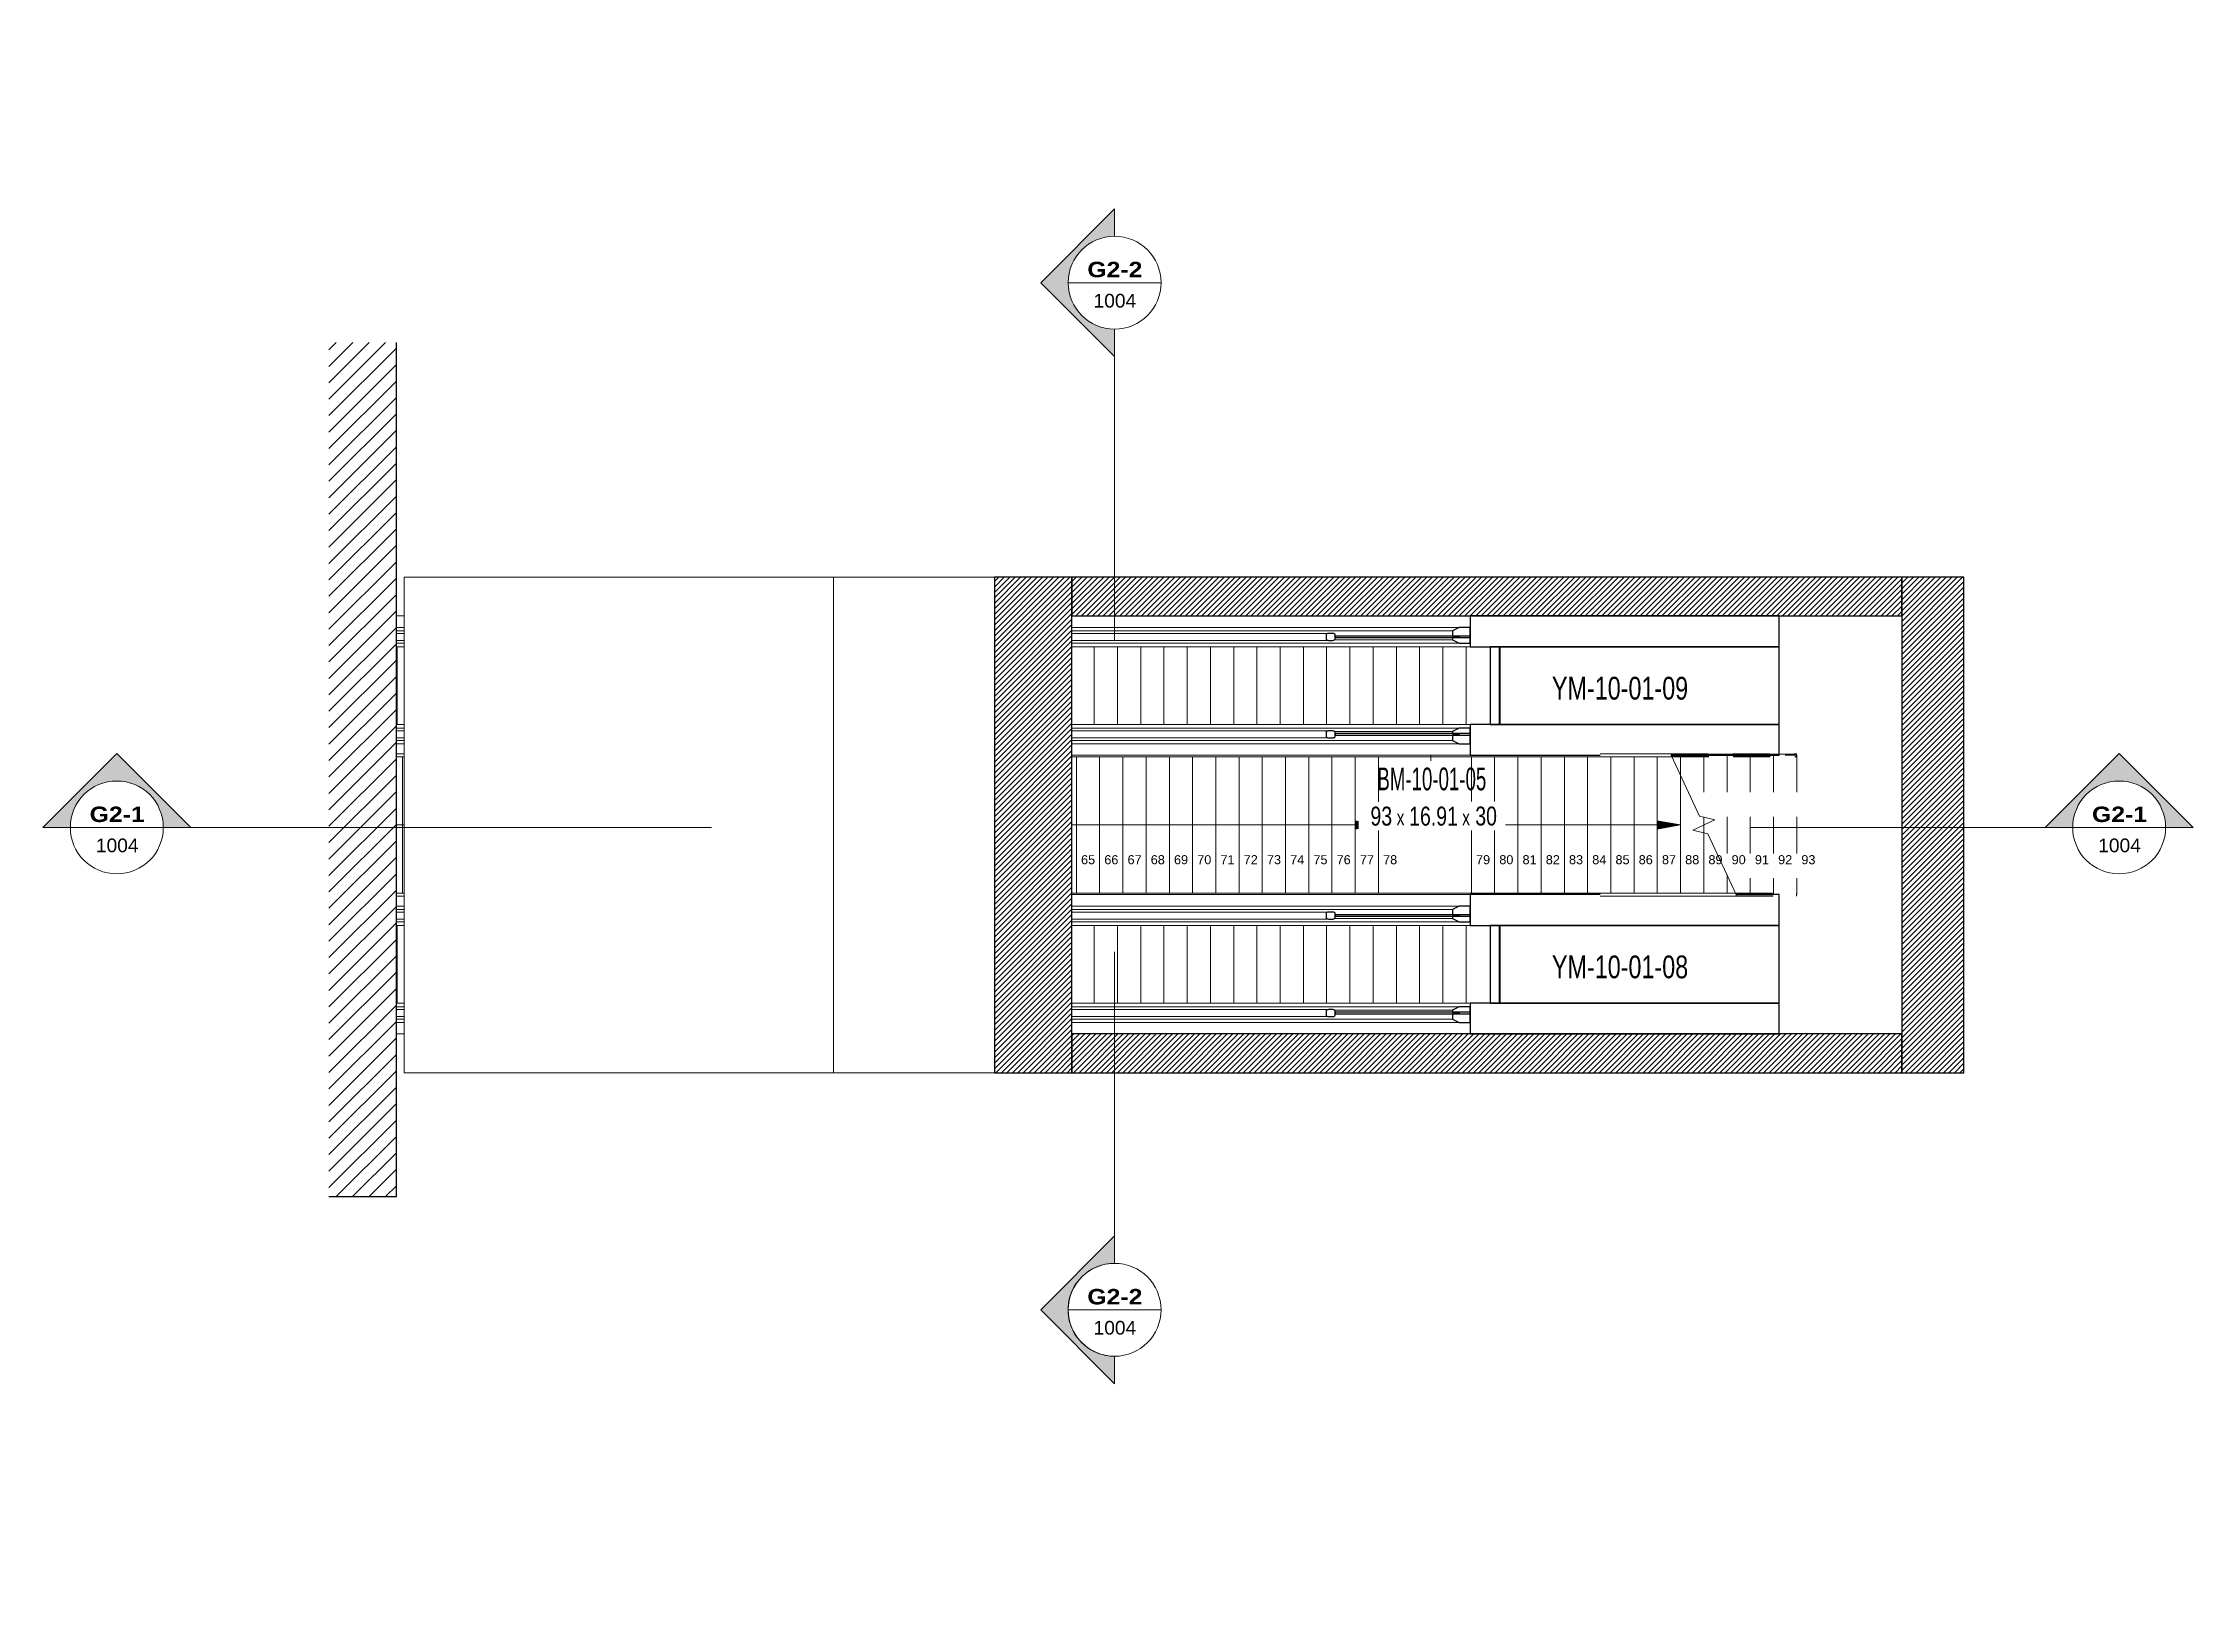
# Model space of a CAD drawing. Header units: centimetres. Extents: x -9500 to 10637, y -7231 to 13725.
# Drawn here: x 600 to 3375, y -7231 to -5210 of the extents above.
import ezdxf

# ---------------------------------------------------------------- set-up
doc = ezdxf.new("R2010")
doc.units = ezdxf.units.CM
doc.header["$LTSCALE"] = 200
doc.linetypes.add('Overhead', pattern=[0.396875, 0.238125, -0.15875])
for name, color, linetype, lineweight in [('A-DETL-GENF', 92, 'Continuous', 9), ('A-DETL-MEDM', 33, 'Continuous', 25), ('A-FLOR', 192, 'Continuous', 9), ('A-FLOR-HRAL', 11, 'Continuous', 9), ('A-FLOR-HRAL-MBND', 5, 'Overhead', 9), ('A-GENM', 13, 'Continuous', 9), ('A-WALL', 113, 'Continuous', 9), ('A-WALL-PATT', 111, 'Continuous', 25), ('G-ANNO-SYMB', 111, 'Continuous', 9), ('G-ANNO-TEXT', 231, 'Continuous', 9), ('S-STRS', 31, 'Continuous', 9), ('S-STRS-ANNO', 31, 'Continuous', 9), ('S-STRS-IDEN', 31, 'Continuous', 9), ('S-STRS-MBND', 31, 'Overhead', 9)]:
    doc.layers.add(name, color=color, linetype=linetype, lineweight=lineweight)
doc.styles.add('Arial', font='arial.ttf', dxfattribs={"height": 11.710189})
doc.styles.add('Arial Black', font='', dxfattribs={"height": 20})
doc.styles.add('Arial_1', font='arial.ttf', dxfattribs={"height": 17.703593})
doc.styles.add('Swis721 LtCn BT', font='swisscl.ttf', dxfattribs={"height": 0.195994})
doc.styles.add('Swis721 LtCn BT_1', font='swisscl.ttf', dxfattribs={"height": 0.244992})
doc.styles.add('Swis721 LtCn BT_2', font='swisscl.ttf', dxfattribs={"height": 24.49923})
doc.styles.add('Swis721 LtCn BT_3', font='swisscl.ttf', dxfattribs={"width": 0.8, "height": 29.399076})
doc.styles.add('Swis721 LtCn BT_5', font='swisscl.ttf', dxfattribs={"height": 29.399076})
doc.styles.get('Arial Black').set_extended_font_data('Arial Black')
pattern_1 = [(45, (1717.742, 0), (-3.535534, 3.535534), [])]

# ---------------------------------------------------------------- blocks, each defined once
blk = doc.blocks.new('A-YURUYEN MERDIVEN - 1570-1859977-G2 GİRİŞ PLANI')
at = {"layer": 'A-GENM', "lineweight": 25}
for p, q in [((-1512.5, 90), (-1651.3, 90)), ((-1651.3, 90), (-1651.3, 50)), ((-1252.3, 90), (-1420.3, 90)), ((-1252.3, 50), (-1252.3, 90)), ((-1238.3, 75), (-1252.3, 75)), ((-1252.3, 75), (-1252.3, 55)), ((-1078.3, 64), (-1252.3, 64)), ((-1252.3, 64), (-1252.3, 62)), ((-1252.3, 62), (-1078.3, 62)), ((-1229.8, 70.8), (-1238.3, 75)), ((-1238.3, 62.2), (-1238.3, 63.8)), ((-1238.3, 63.8), (-1229.8, 63.8)), ((-1229.8, 62.2), (-1238.3, 62.2)), ((-1238.3, 55), (-1229.8, 59.2)), ((-1229.8, 63.8), (-1229.8, 70.8)), ((-1229.8, 59.2), (-1229.8, 62.2)), ((-1078.3, 65.5), (-1078.3, 60.5)), ((-1078.3, 62), (-1078.3, 64)), ((-1070.3, 67.5), (-1074.3, 67.5)), ((-1074.3, 58.5), (-1070.3, 58.5)), ((-1066.3, 60.5), (-1066.3, 65.5)), ((-1651.3, 50), (-1252.3, 50)), ((-1289.8, 50), (-1651.3, 50)), ((-1651.3, 50), (-1651.3, -50)), ((-1278.4, 50), (-1291.3, 50)), ((-1291.3, 50), (-1291.3, -50)), ((-1289.8, -50), (-1289.8, 50)), ((-1278.4, -50), (-1278.4, 50)), ((-1252.3, 55), (-1238.3, 55)), ((-1252.3, -50), (-1651.3, -50)), ((-1651.3, -50), (-1651.3, -90)), ((-1651.3, -50), (-1289.8, -50)), ((-1291.3, -50), (-1278.4, -50)), ((-1252.3, -90), (-1252.3, -50)), ((-1238.3, -55), (-1252.3, -55)), ((-1252.3, -55), (-1252.3, -75)), ((-1229.8, -59.2), (-1238.3, -55)), ((-1078.3, -62), (-1252.3, -62)), ((-1252.3, -62), (-1252.3, -64)), ((-1252.3, -64), (-1078.3, -64)), ((-1252.3, -75), (-1238.3, -75)), ((-1238.3, -63.8), (-1238.3, -62.2)), ((-1238.3, -62.2), (-1229.8, -62.2)), ((-1229.8, -63.8), (-1238.3, -63.8)), ((-1238.3, -75), (-1229.8, -70.8)), ((-1229.8, -62.2), (-1229.8, -59.2)), ((-1229.8, -70.8), (-1229.8, -63.8)), ((-1078.3, -60.5), (-1078.3, -65.5)), ((-1078.3, -64), (-1078.3, -62)), ((-1070.3, -58.5), (-1074.3, -58.5)), ((-1074.3, -67.5), (-1070.3, -67.5)), ((-1066.3, -65.5), (-1066.3, -60.5)), ((-1651.3, -90), (-1252.3, -90))]:
    blk.add_line(p, q, dxfattribs=at)
at = {"layer": 'A-GENM'}
for p, q in [((-1252.3, 90), (-738.3, 90)), ((-1238.3, 75), (-738.3, 75)), ((-1229.8, 70.8), (-738.3, 70.8)), ((-1229.8, 59.2), (-1077.4, 59.2)), ((-738.3, 67.5), (-1070.3, 67.5)), ((-1070.3, 58.5), (-738.3, 58.5)), ((124, 75), (134, 75)), ((124, 70.8), (134, 70.8)), ((134, 67.5), (124, 67.5)), ((124, 58.5), (134, 58.5)), ((-738.3, 50), (-1252.3, 50)), ((-1247.1, -50), (-1247.1, 50)), ((-738.3, 55), (-1238.3, 55)), ((-1217.1, -50), (-1217.1, 50)), ((-1187.1, -50), (-1187.1, 50)), ((-1157.1, -50), (-1157.1, 50)), ((-1127.1, -50), (-1127.1, 50)), ((-1097.1, -50), (-1097.1, 50)), ((-1067.1, -50), (-1067.1, 50)), ((-1037.1, -50), (-1037.1, 50)), ((-1007.1, -50), (-1007.1, 50)), ((-977.1, -50), (-977.1, 50)), ((-947.1, -50), (-947.1, 50)), ((-917.1, -50), (-917.1, 50)), ((-887.1, -50), (-887.1, 50)), ((-857.1, -50), (-857.1, 50)), ((-827.1, -50), (-827.1, 50)), ((-797.1, -50), (-797.1, 50)), ((-767.1, -50), (-767.1, 50)), ((134, 55), (124, 55)), ((134, 50), (124, 50)), ((132.9, -50), (132.9, 50)), ((-1252.3, -50), (-738.3, -50)), ((-1238.3, -55), (-738.3, -55)), ((124, -50), (134, -50)), ((124, -55), (134, -55)), ((-738.3, -75), (-1238.3, -75)), ((-1229.8, -59.2), (-1077.4, -59.2)), ((-1229.8, -70.8), (-738.3, -70.8)), ((-738.3, -58.5), (-1070.3, -58.5)), ((-1070.3, -67.5), (-738.3, -67.5)), ((134, -58.5), (124, -58.5)), ((124, -67.5), (134, -67.5)), ((124, -70.8), (134, -70.8)), ((134, -75), (124, -75)), ((134, -90), (124, -90))]:
    blk.add_line(p, q, dxfattribs=at)
at = {"layer": 'A-GENM', "lineweight": 25, "flags": 128}
for points in [[(-1074.3, 67.5), (-1075.1, 67.5), (-1075.9, 67.3), (-1076.5, 67.2), (-1077.2, 66.9), (-1077.6, 66.6), (-1078, 66.3), (-1078.2, 65.9), (-1078.3, 65.5)], [(-1078.3, 60.5), (-1078.2, 60.1), (-1078, 59.7), (-1077.6, 59.4), (-1077.2, 59.1), (-1076.5, 58.8), (-1075.9, 58.7), (-1075.1, 58.5), (-1074.3, 58.5)], [(-1066.3, 65.5), (-1066.4, 65.9), (-1066.6, 66.3), (-1067, 66.6), (-1067.5, 66.9), (-1068.1, 67.2), (-1068.8, 67.3), (-1069.5, 67.5), (-1070.3, 67.5)], [(-1070.3, 58.5), (-1069.5, 58.5), (-1068.8, 58.7), (-1068.1, 58.8), (-1067.5, 59.1), (-1067, 59.4), (-1066.6, 59.7), (-1066.4, 60.1), (-1066.3, 60.5)], [(-1074.3, -58.5), (-1075.1, -58.5), (-1075.9, -58.7), (-1076.5, -58.8), (-1077.2, -59.1), (-1077.6, -59.4), (-1078, -59.7), (-1078.2, -60.1), (-1078.3, -60.5)], [(-1078.3, -65.5), (-1078.2, -65.9), (-1078, -66.3), (-1077.6, -66.6), (-1077.2, -66.9), (-1076.5, -67.2), (-1075.9, -67.3), (-1075.1, -67.5), (-1074.3, -67.5)], [(-1066.3, -60.5), (-1066.4, -60.1), (-1066.6, -59.7), (-1067, -59.4), (-1067.5, -59.1), (-1068.1, -58.8), (-1068.8, -58.7), (-1069.5, -58.5), (-1070.3, -58.5)], [(-1070.3, -67.5), (-1069.5, -67.5), (-1068.8, -67.3), (-1068.1, -67.2), (-1067.5, -66.9), (-1067, -66.6), (-1066.6, -66.3), (-1066.4, -65.9), (-1066.3, -65.5)]]:
    blk.add_lwpolyline(points, dxfattribs=at)
blk = doc.blocks.new('Railing - Railing-1672219-G2 GİRİŞ PLANI')
at = {"layer": 'A-FLOR-HRAL'}
for p, q in [((-6111.8, -1712.1), (-6108.1, -1721.4)), ((-6108.1, -1710.6), (-6104.4, -1719.9)), ((-5786.5, -2521.5), (-5640.6, -2889.3)), ((-5640.6, -2889.3), (-5607.4, -2973)), ((-5607.4, -2973), (-5470.6, -3317.8)), ((-5538.8, -3156.8), (-5474, -3320.2)), ((-5474, -3320.2), (-5472.2, -3319.5)), ((-5474, -3320.2), (-5472.2, -3319.5)), ((-5474, -3320.2), (-5472.2, -3319.5)), ((-5474, -3320.2), (-5472.2, -3319.5)), ((-5474, -3320.2), (-5472.2, -3319.5)), ((-5473.6, -3319.9), (-5473.5, -3320)), ((-5473.5, -3320), (-5472.2, -3319.5)), ((-5473.5, -3320), (-5472.2, -3319.5)), ((-5473.5, -3320), (-5472.2, -3319.5)), ((-5473.5, -3320), (-5472.2, -3319.5)), ((-5473.5, -3320), (-5472.2, -3319.5)), ((-5473.5, -3320), (-5472.2, -3319.5)), ((-5473.5, -3320), (-5472.2, -3319.5)), ((-5473.5, -3320), (-5472.2, -3319.5)), ((-5473.5, -3320), (-5472.2, -3319.5)), ((-5473.5, -3320), (-5472.2, -3319.5)), ((-5472.2, -3319.5), (-5470.6, -3317.8)), ((-5472.2, -3319.5), (-5470.6, -3317.8)), ((-5472.2, -3319.5), (-5470.6, -3317.8)), ((-5472.2, -3319.5), (-5470.6, -3317.8)), ((-5472.2, -3319.5), (-5470.6, -3317.8)), ((-5472.2, -3319.5), (-5471, -3318.2)), ((-5472.2, -3319.5), (-5471, -3318.2)), ((-5472.2, -3319.5), (-5471, -3318.2)), ((-5472.2, -3319.5), (-5471, -3318.2)), ((-5472.2, -3319.5), (-5471, -3318.2)), ((-5472.2, -3319.5), (-5471, -3318.2)), ((-5472.2, -3319.5), (-5471, -3318.2)), ((-5472.2, -3319.5), (-5471, -3318.2)), ((-5472.2, -3319.5), (-5471, -3318.2)), ((-5472.2, -3319.5), (-5471, -3318.2))]:
    blk.add_line(p, q, dxfattribs=at)
at = {"layer": 'A-FLOR-HRAL-MBND'}
for p, q in [((-5474, -3320.2), (-5445.2, -3392.7)), ((-5473.5, -3320), (-5444.7, -3392.5)), ((-5473.5, -3320), (-5444.7, -3392.5)), ((-5473.5, -3320), (-5444.7, -3392.5)), ((-5473.5, -3320), (-5444.7, -3392.5)), ((-5471, -3318.2), (-5441.9, -3391.4)), ((-5471, -3318.2), (-5441.9, -3391.4)), ((-5471, -3318.2), (-5441.9, -3391.4)), ((-5471, -3318.2), (-5441.9, -3391.4)), ((-5470.6, -3317.8), (-5441.5, -3391.3)), ((-5441.5, -3391.3), (-5445.2, -3392.7)), ((-5441.9, -3391.4), (-5444.7, -3392.5)), ((-5441.9, -3391.4), (-5444.7, -3392.5)), ((-5441.9, -3391.4), (-5444.7, -3392.5)), ((-5441.9, -3391.4), (-5444.7, -3392.5))]:
    blk.add_line(p, q, dxfattribs=at)
blk = doc.blocks.new('Railing - Railing-1672223-G2 GİRİŞ PLANI')
at = {"layer": 'A-FLOR-HRAL'}
for p, q in [((-5944.6, -1645.8), (-5940.9, -1655.1)), ((-5940.9, -1644.3), (-5937.2, -1653.6)), ((-5622.9, -2456.7), (-5477.1, -2824.4)), ((-5477.1, -2824.4), (-5443.9, -2908.1)), ((-5443.9, -2908.1), (-5337.3, -3176.7)), ((-5367.8, -3089), (-5334, -3174.4)), ((-5337.3, -3176.7), (-5335.8, -3175.1)), ((-5337.3, -3176.7), (-5335.8, -3175.1)), ((-5337.3, -3176.7), (-5335.8, -3175.1)), ((-5337.3, -3176.7), (-5335.8, -3175.1)), ((-5337.3, -3176.7), (-5335.8, -3175.1)), ((-5335.8, -3175.1), (-5334, -3174.4)), ((-5335.8, -3175.1), (-5334, -3174.4)), ((-5335.8, -3175.1), (-5334, -3174.4)), ((-5335.8, -3175.1), (-5334, -3174.4)), ((-5335.8, -3175.1), (-5334, -3174.4))]:
    blk.add_line(p, q, dxfattribs=at)
at = {"layer": 'A-FLOR-HRAL-MBND'}
for p, q in [((-5337.3, -3176.7), (-5278, -3326.4)), ((-5336.9, -3176.4), (-5277.5, -3326.2)), ((-5336.9, -3176.4), (-5277.5, -3326.2)), ((-5336.9, -3176.4), (-5277.5, -3326.2)), ((-5336.9, -3176.4), (-5277.5, -3326.2)), ((-5334.4, -3174.7), (-5274.7, -3325.1)), ((-5334.4, -3174.7), (-5274.7, -3325.1)), ((-5334, -3174.4), (-5274.2, -3324.9)), ((-5329, -3188.1), (-5274.7, -3325.1)), ((-5316, -3221.1), (-5274.7, -3325.1)), ((-5274.2, -3324.9), (-5278, -3326.4)), ((-5274.7, -3325.1), (-5277.5, -3326.2)), ((-5274.7, -3325.1), (-5277.5, -3326.2)), ((-5274.7, -3325.1), (-5277.5, -3326.2)), ((-5274.7, -3325.1), (-5277.5, -3326.2))]:
    blk.add_line(p, q, dxfattribs=at)
blk = doc.blocks.new('Generic Models 12 - Generic Models 9-1857697-G2 GİRİŞ PLANI')
at = {"layer": 'A-GENM'}
h = blk.add_hatch(dxfattribs=at)
h.set_pattern_fill('FP_9', color=256, style=0, pattern_type=2)
h.set_pattern_definition([(336.636, (1717.742, 0), (1.9828559, 4.59002), [])])
h.paths.add_polyline_path([(-5577.6, -3677.4), (-4982.7, -3441.4), (-5012.2, -3367.1), (-5607.1, -3603)], flags=0)
h.paths.add_polyline_path([(-6002.2, -2607.1), (-5407.3, -2371.1), (-5444.1, -2278.1), (-6039, -2514.1)], flags=0)
for p, q in [((-6320.1, -1805.5), (-5725.2, -1569.5)), ((-5725.2, -1569.5), (-5520.8, -2084.9)), ((-6115.7, -2320.9), (-6320.1, -1805.5)), ((-5520.8, -2084.9), (-6115.7, -2320.9)), ((-5520.8, -2084.9), (-5444.1, -2278.1)), ((-6039, -2514.1), (-6115.7, -2320.9))]:
    blk.add_line(p, q, dxfattribs=at)
at = {"layer": 'A-GENM', "lineweight": 25}
for p, q in [((-5444.1, -2278.1), (-6039, -2514.1)), ((-5407.3, -2371.1), (-5444.1, -2278.1)), ((-6002.2, -2607.1), (-5407.3, -2371.1)), ((-6039, -2514.1), (-6002.2, -2607.1)), ((-5012.2, -3367.1), (-5607.1, -3603)), ((-4982.7, -3441.4), (-5012.2, -3367.1)), ((-5577.6, -3677.4), (-4982.7, -3441.4)), ((-5607.1, -3603), (-5577.6, -3677.4))]:
    blk.add_line(p, q, dxfattribs=at)
blk = doc.blocks.new('A-YURUYEN MERDIVEN - 1570-1863396-G2 GİRİŞ PLANI')
at = {"layer": 'A-GENM', "lineweight": 25}
for p, q in [((-1252.3, 90), (-1651.3, 90)), ((-1651.3, 90), (-1651.3, 50)), ((-1252.3, 50), (-1252.3, 90)), ((-1238.3, 75), (-1252.3, 75)), ((-1252.3, 75), (-1252.3, 55)), ((-1078.3, 64), (-1252.3, 64)), ((-1252.3, 64), (-1252.3, 62)), ((-1252.3, 62), (-1078.3, 62)), ((-1229.8, 70.8), (-1238.3, 75)), ((-1238.3, 62.2), (-1238.3, 63.8)), ((-1238.3, 63.8), (-1229.8, 63.8)), ((-1229.8, 62.2), (-1238.3, 62.2)), ((-1238.3, 55), (-1229.8, 59.2)), ((-1229.8, 63.8), (-1229.8, 70.8)), ((-1229.8, 59.2), (-1229.8, 62.2)), ((-1078.3, 65.5), (-1078.3, 60.5)), ((-1078.3, 62), (-1078.3, 64)), ((-1070.3, 67.5), (-1074.3, 67.5)), ((-1074.3, 58.5), (-1070.3, 58.5)), ((-1066.3, 60.5), (-1066.3, 65.5)), ((-1651.3, 50), (-1252.3, 50)), ((-1289.8, 50), (-1651.3, 50)), ((-1651.3, 50), (-1651.3, -50)), ((-1278.4, 50), (-1291.3, 50)), ((-1291.3, 50), (-1291.3, -50)), ((-1289.8, -50), (-1289.8, 50)), ((-1278.4, -50), (-1278.4, 50)), ((-1252.3, 55), (-1238.3, 55)), ((-1252.3, -50), (-1651.3, -50)), ((-1651.3, -50), (-1651.3, -90)), ((-1651.3, -50), (-1289.8, -50)), ((-1291.3, -50), (-1278.4, -50)), ((-1252.3, -90), (-1252.3, -50)), ((-1238.3, -55), (-1252.3, -55)), ((-1252.3, -55), (-1252.3, -75)), ((-1229.8, -59.2), (-1238.3, -55)), ((-1078.3, -62), (-1252.3, -62)), ((-1252.3, -62), (-1252.3, -64)), ((-1252.3, -64), (-1078.3, -64)), ((-1252.3, -75), (-1238.3, -75)), ((-1238.3, -63.8), (-1238.3, -62.2)), ((-1238.3, -62.2), (-1229.8, -62.2)), ((-1229.8, -63.8), (-1238.3, -63.8)), ((-1238.3, -75), (-1229.8, -70.8)), ((-1229.8, -62.2), (-1229.8, -59.2)), ((-1229.8, -70.8), (-1229.8, -63.8)), ((-1078.3, -60.5), (-1078.3, -65.5)), ((-1078.3, -64), (-1078.3, -62)), ((-1070.3, -58.5), (-1074.3, -58.5)), ((-1074.3, -67.5), (-1070.3, -67.5)), ((-1066.3, -65.5), (-1066.3, -60.5)), ((-1651.3, -90), (-1596, -90)), ((-1420.3, -90), (-1252.3, -90))]:
    blk.add_line(p, q, dxfattribs=at)
at = {"layer": 'A-GENM'}
for p, q in [((124, 90), (134, 90)), ((-1238.3, 75), (-738.3, 75)), ((-738.3, 70.8), (-1229.8, 70.8)), ((-1077.4, 59.2), (-1229.8, 59.2)), ((-738.3, 67.5), (-1070.3, 67.5)), ((-1070.3, 58.5), (-738.3, 58.5)), ((124, 75), (134, 75)), ((134, 70.8), (124, 70.8)), ((134, 67.5), (124, 67.5)), ((124, 58.5), (134, 58.5)), ((-738.3, 50), (-1252.3, 50)), ((-1247.1, -50), (-1247.1, 50)), ((-738.3, 55), (-1238.3, 55)), ((-1217.1, -50), (-1217.1, 50)), ((-1187.1, -50), (-1187.1, 50)), ((-1157.1, -50), (-1157.1, 50)), ((-1127.1, -50), (-1127.1, 50)), ((-1097.1, -50), (-1097.1, 50)), ((-1067.1, -50), (-1067.1, 50)), ((-1037.1, -50), (-1037.1, 50)), ((-1007.1, -50), (-1007.1, 50)), ((-977.1, -50), (-977.1, 50)), ((-947.1, -50), (-947.1, 50)), ((-917.1, -50), (-917.1, 50)), ((-887.1, -50), (-887.1, 50)), ((-857.1, -50), (-857.1, 50)), ((-827.1, -50), (-827.1, 50)), ((-797.1, -50), (-797.1, 50)), ((-767.1, -50), (-767.1, 50)), ((134, 55), (124, 55)), ((134, 50), (124, 50)), ((132.9, -50), (132.9, 50)), ((-1252.3, -50), (-738.3, -50)), ((-1238.3, -55), (-738.3, -55)), ((124, -50), (134, -50)), ((124, -55), (134, -55)), ((-738.3, -75), (-1238.3, -75)), ((-1077.4, -59.2), (-1229.8, -59.2)), ((-738.3, -70.8), (-1229.8, -70.8)), ((-738.3, -58.5), (-1070.3, -58.5)), ((-1070.3, -67.5), (-738.3, -67.5)), ((134, -58.5), (124, -58.5)), ((124, -67.5), (134, -67.5)), ((134, -70.8), (124, -70.8)), ((134, -75), (124, -75)), ((-738.3, -90), (-1252.3, -90))]:
    blk.add_line(p, q, dxfattribs=at)
at = {"layer": 'A-GENM', "lineweight": 25, "flags": 128}
for points in [[(-1074.3, 67.5), (-1075.1, 67.5), (-1075.9, 67.3), (-1076.5, 67.2), (-1077.2, 66.9), (-1077.6, 66.6), (-1078, 66.3), (-1078.2, 65.9), (-1078.3, 65.5)], [(-1078.3, 60.5), (-1078.2, 60.1), (-1078, 59.7), (-1077.6, 59.4), (-1077.2, 59.1), (-1076.5, 58.8), (-1075.9, 58.7), (-1075.1, 58.5), (-1074.3, 58.5)], [(-1066.3, 65.5), (-1066.4, 65.9), (-1066.6, 66.3), (-1067, 66.6), (-1067.5, 66.9), (-1068.1, 67.2), (-1068.8, 67.3), (-1069.5, 67.5), (-1070.3, 67.5)], [(-1070.3, 58.5), (-1069.5, 58.5), (-1068.8, 58.7), (-1068.1, 58.8), (-1067.5, 59.1), (-1067, 59.4), (-1066.6, 59.7), (-1066.4, 60.1), (-1066.3, 60.5)], [(-1074.3, -58.5), (-1075.1, -58.5), (-1075.9, -58.7), (-1076.5, -58.8), (-1077.2, -59.1), (-1077.6, -59.4), (-1078, -59.7), (-1078.2, -60.1), (-1078.3, -60.5)], [(-1078.3, -65.5), (-1078.2, -65.9), (-1078, -66.3), (-1077.6, -66.6), (-1077.2, -66.9), (-1076.5, -67.2), (-1075.9, -67.3), (-1075.1, -67.5), (-1074.3, -67.5)], [(-1066.3, -60.5), (-1066.4, -60.1), (-1066.6, -59.7), (-1067, -59.4), (-1067.5, -59.1), (-1068.1, -58.8), (-1068.8, -58.7), (-1069.5, -58.5), (-1070.3, -58.5)], [(-1070.3, -67.5), (-1069.5, -67.5), (-1068.8, -67.3), (-1068.1, -67.2), (-1067.5, -66.9), (-1067, -66.6), (-1066.6, -66.3), (-1066.4, -65.9), (-1066.3, -65.5)]]:
    blk.add_lwpolyline(points, dxfattribs=at)
blk = doc.blocks.new('Section - IE-KESIT BASI-1119019-G2 GİRİŞ PLANI')
at = {"layer": 'G-ANNO-SYMB'}
h = blk.add_hatch(color=256, dxfattribs=at)
edge = h.paths.add_edge_path(flags=0)
edge.add_line((-1.554, 0), (-0.6, 0.954))
edge.add_line((-0.6, 0.954), (0.354, 0))
edge.add_line((0.354, 0), (0, 0))
edge.add_arc((-0.6, 0), 0.6, 0, 180)
edge.add_line((-1.2, 0), (-1.554, 0))
for p, q in [((-0.6, 0.954), (-1.554, 0)), ((0.354, 0), (-0.6, 0.954)), ((-1.554, 0), (-1.2, 0)), ((0, 0), (0.354, 0))]:
    blk.add_line(p, q, dxfattribs=at)
for start, end in [(360, 180), (0, 180), (180, 0)]:
    blk.add_arc((-0.6, 0), 0.6, start, end, dxfattribs=at)
blk = doc.blocks.new('NRCN_stair Tag_3mm_ - Stair Tag-1717967-G2 GİRİŞ PLANI')
at = {"layer": 'S-STRS-IDEN', "char_height": 0.19599, "width": 0.1128, "attachment_point": 2, "line_spacing_factor": 0.971848, "style": 'Swis721 LtCn BT', "bg_fill": 3, "box_fill_scale": 1.25, "bg_fill_color": 0, "bg_fill_transparency": 0}
for insert in [(-0.432, -0.177), (0.414, -0.177)]:
    blk.add_mtext('\\fSwis721 LtCn BT|b0|i0|c162|p34|;x', dxfattribs=dict(at, insert=insert))
at = {"layer": 'S-STRS-IDEN', "insert": (0.673, -0.132), "char_height": 0.245, "width": 0.372, "attachment_point": 2, "line_spacing_factor": 0.971848, "style": 'Swis721 LtCn BT_1', "bg_fill": 3, "box_fill_scale": 1.25, "bg_fill_color": 0, "bg_fill_transparency": 0}
blk.add_mtext('30', dxfattribs=at)

msp = doc.modelspace()

# ---------------------------------------------------------------- hatches: boundary and pattern name
at = {"layer": 'A-DETL-GENF'}
h = msp.add_hatch(dxfattribs=at)
h.set_pattern_fill('FP_11', style=0, pattern_type=2)
h.set_pattern_definition([(45, (1717.742, 0), (-10.606602, 10.606602), [])])
h.paths.add_polyline_path([(1051.4, -6700.5), (1055.8, -6700.5), (1055.8, -5597.3), (968.7, -5597.3), (968.7, -6700.5)], flags=0)
at = {"layer": 'A-WALL-PATT', "lineweight": 9}
h = msp.add_hatch(dxfattribs=at)
h.set_pattern_fill('FP_10', color=256, style=0, pattern_type=2)
h.set_pattern_definition(pattern_1)
h.paths.add_polyline_path([(2999.6, -5950.5), (2999.6, -5900.5), (1928.1, -5900.5), (1928.1, -5950.5), (2952.8, -5950.5)], flags=0)
h = msp.add_hatch(dxfattribs=at)
h.set_pattern_fill('FP_10', color=256, style=0, pattern_type=2)
h.set_pattern_definition(pattern_1)
h.paths.add_polyline_path([(2999.6, -6540.5), (2999.6, -6490.5), (1928.1, -6490.5), (1928.1, -6540.5), (2952.8, -6540.5)], flags=0)
at = {"layer": 'S-STRS-ANNO'}
for points in [[(2293.8, -6225.8), (2323.8, -6220.5), (2293.8, -6215.2), (2293.8, -6215.6)], [(2683.8, -6225.8), (2713.8, -6220.5), (2683.8, -6215.2), (2683.8, -6215.6)]]:
    msp.add_hatch(color=256, dxfattribs=at).paths.add_polyline_path(points, flags=0)

# ---------------------------------------------------------------- linework, layer by layer
at = {"layer": 'A-DETL-MEDM'}
for p, q in [((1055.8, -6700.5), (1055.8, -5597.3)), ((968.7, -6700.5), (1055.8, -6700.5))]:
    msp.add_line(p, q, dxfattribs=at)
at = {"layer": 'A-FLOR'}
for p, q in [((1055.8, -6700.5), (1055.8, -5597.3)), ((968.7, -6700.5), (1055.8, -6700.5))]:
    msp.add_line(p, q, dxfattribs=at)
at = {"layer": 'A-WALL', "lineweight": 25}
for p, q in [((2999.6, -5900.5), (1928.1, -5900.5)), ((1928.1, -5900.5), (1928.1, -5950.5)), ((2999.6, -5950.5), (2999.6, -5900.5)), ((1928.1, -5950.5), (2999.6, -5950.5)), ((2999.6, -6490.5), (1928.1, -6490.5)), ((1928.1, -6490.5), (1928.1, -6540.5)), ((2999.6, -6540.5), (2999.6, -6490.5)), ((1928.1, -6540.5), (2999.6, -6540.5))]:
    msp.add_line(p, q, dxfattribs=at)
at = {"layer": 'G-ANNO-SYMB'}
for p, q in [((1923.1, -5520), (2043.1, -5520)), ((1983.1, -5580), (1983.1, -5982.3)), ((634.9, -6223.7), (754.9, -6223.7)), ((754.9, -6223.7), (1462.5, -6223.7)), ((2803.2, -6223.7), (3220.1, -6223.7)), ((3220.1, -6223.7), (3340.1, -6223.7)), ((1983.1, -6384.5), (1983.1, -6786.8)), ((1923.1, -6846.8), (2043.1, -6846.8))]:
    msp.add_line(p, q, dxfattribs=at)
at = {"layer": 'S-STRS', "linetype": 'Overhead'}
for p, q in [((1063.8, -6132.6), (1063.8, -6308.5)), ((1933.8, -6132.6), (1933.8, -6308.5)), ((1963.8, -6132.6), (1963.8, -6308.5)), ((1993.8, -6132.6), (1993.8, -6308.5)), ((2023.8, -6132.6), (2023.8, -6308.5)), ((2053.8, -6132.6), (2053.8, -6308.5)), ((2083.8, -6132.6), (2083.8, -6308.5)), ((2113.8, -6132.6), (2113.8, -6308.5)), ((2143.8, -6132.6), (2143.8, -6308.5)), ((2173.8, -6132.6), (2173.8, -6308.5)), ((2203.8, -6132.6), (2203.8, -6308.5)), ((2233.8, -6132.6), (2233.8, -6308.5)), ((2263.8, -6132.6), (2263.8, -6308.5)), ((2293.8, -6132.6), (2293.8, -6308.5)), ((2323.8, -6132.6), (2323.8, -6308.5)), ((2443.8, -6132.6), (2443.8, -6308.5)), ((2473.8, -6132.6), (2473.8, -6308.5)), ((2503.8, -6132.6), (2503.8, -6308.5)), ((2533.8, -6132.6), (2533.8, -6308.5)), ((2563.8, -6132.6), (2563.8, -6308.5)), ((2593.8, -6132.6), (2593.8, -6308.5)), ((2623.8, -6132.6), (2623.8, -6308.5)), ((2653.8, -6132.6), (2653.8, -6308.5)), ((2683.8, -6132.6), (2683.8, -6308.5)), ((2713.8, -6156.2), (2713.8, -6308.5)), ((2743.8, -6210.5), (2743.8, -6220.5)), ((2743.8, -6230.6), (2743.8, -6308.5)), ((2773.8, -6284.9), (2773.8, -6308.5))]:
    msp.add_line(p, q, dxfattribs=at)
at = {"layer": 'S-STRS'}
for p, q in [((1063.8, -6132.6), (1063.8, -6308.5)), ((1933.8, -6132.6), (1933.8, -6308.5)), ((1963.8, -6132.6), (1963.8, -6308.5)), ((1993.8, -6132.6), (1993.8, -6308.5)), ((2023.8, -6132.6), (2023.8, -6308.5)), ((2053.8, -6132.6), (2053.8, -6308.5)), ((2083.8, -6132.6), (2083.8, -6308.5)), ((2113.8, -6132.6), (2113.8, -6308.5)), ((2143.8, -6132.6), (2143.8, -6308.5)), ((2173.8, -6132.6), (2173.8, -6308.5)), ((2203.8, -6132.6), (2203.8, -6308.5)), ((2233.8, -6132.6), (2233.8, -6308.5)), ((2263.8, -6132.6), (2263.8, -6308.5)), ((2293.8, -6132.6), (2293.8, -6308.5)), ((2323.8, -6132.6), (2323.8, -6308.5)), ((2443.8, -6132.6), (2443.8, -6308.5)), ((2473.8, -6132.6), (2473.8, -6308.5)), ((2503.8, -6132.6), (2503.8, -6308.5)), ((2533.8, -6132.6), (2533.8, -6308.5)), ((2563.8, -6132.6), (2563.8, -6308.5)), ((2593.8, -6132.6), (2593.8, -6308.5)), ((2623.8, -6132.6), (2623.8, -6308.5)), ((2653.8, -6132.6), (2653.8, -6308.5)), ((2683.8, -6132.6), (2683.8, -6308.5)), ((2713.8, -6156.2), (2713.8, -6308.5)), ((2743.8, -6210.5), (2743.8, -6220.5)), ((2743.8, -6230.6), (2743.8, -6308.5)), ((2773.8, -6284.9), (2773.8, -6308.5)), ((2785.4, -6310.5), (2785.7, -6310.5))]:
    msp.add_line(p, q, dxfattribs=at)
at = {"layer": 'S-STRS-ANNO'}
for p, q in [((2323.8, -6220.5), (2293.8, -6215.2)), ((2293.8, -6215.2), (2293.8, -6215.6)), ((2293.8, -6215.6), (2293.8, -6225.8)), ((2713.8, -6220.5), (2683.8, -6215.2)), ((2683.8, -6215.2), (2683.8, -6215.6)), ((2683.8, -6215.6), (2683.8, -6225.8)), ((1055.8, -6220.5), (1063.8, -6220.5)), ((1063.8, -6220.5), (1065.8, -6220.5)), ((1928.1, -6220.5), (1933.8, -6220.5)), ((1933.8, -6220.5), (1963.8, -6220.5)), ((1963.8, -6220.5), (1993.8, -6220.5)), ((1993.8, -6220.5), (2023.8, -6220.5)), ((2023.8, -6220.5), (2053.8, -6220.5)), ((2053.8, -6220.5), (2083.8, -6220.5)), ((2083.8, -6220.5), (2113.8, -6220.5)), ((2113.8, -6220.5), (2143.8, -6220.5)), ((2143.8, -6220.5), (2173.8, -6220.5)), ((2173.8, -6220.5), (2203.8, -6220.5)), ((2203.8, -6220.5), (2233.8, -6220.5)), ((2233.8, -6220.5), (2263.8, -6220.5)), ((2263.8, -6220.5), (2293.8, -6220.5)), ((2293.8, -6220.5), (2323.8, -6220.5)), ((2293.8, -6225.8), (2323.8, -6220.5)), ((2443.8, -6220.5), (2473.8, -6220.5)), ((2473.8, -6220.5), (2503.8, -6220.5)), ((2503.8, -6220.5), (2533.8, -6220.5)), ((2533.8, -6220.5), (2563.8, -6220.5)), ((2563.8, -6220.5), (2593.8, -6220.5)), ((2593.8, -6220.5), (2623.8, -6220.5)), ((2623.8, -6220.5), (2653.8, -6220.5)), ((2653.8, -6220.5), (2683.8, -6220.5)), ((2683.8, -6220.5), (2713.8, -6220.5)), ((2683.8, -6225.8), (2713.8, -6220.5))]:
    msp.add_line(p, q, dxfattribs=at)
at = {"layer": 'S-STRS-IDEN'}
msp.add_line((2391.2, -6130.5), (2391.2, -6137.6), dxfattribs=at)
at = {"layer": 'S-STRS-MBND', "linetype": 'Continuous'}
for p, q in [((2738.5, -6209.2), (2701.8, -6130.5)), ((2729.6, -6227.1), (2757.9, -6213.9)), ((2757.9, -6213.9), (2738.5, -6209.2)), ((2749, -6231.9), (2729.6, -6227.1)), ((2785.7, -6310.5), (2749, -6231.9))]:
    msp.add_line(p, q, dxfattribs=at)
at = {"layer": 'S-STRS-MBND'}
for p, q in [((2713.8, -6130.5), (2713.8, -6156.2)), ((2713.8, -6130.5), (2713.8, -6156.2)), ((2743.8, -6130.5), (2743.8, -6210.5)), ((2743.8, -6130.5), (2743.8, -6210.5)), ((2769.6, -6130.5), (2863.8, -6130.5)), ((2773.8, -6130.5), (2773.8, -6284.9)), ((2773.8, -6130.5), (2773.8, -6284.9)), ((2803.8, -6130.5), (2803.8, -6310.5)), ((2803.8, -6130.5), (2803.8, -6310.5)), ((2833.8, -6130.5), (2833.8, -6310.5)), ((2833.8, -6130.5), (2833.8, -6310.5)), ((2863.8, -6130.5), (2863.8, -6310.5)), ((2743.8, -6220.5), (2743.8, -6230.6)), ((2743.8, -6220.5), (2743.8, -6230.6)), ((2785.7, -6310.5), (2863.8, -6310.5))]:
    msp.add_line(p, q, dxfattribs=at)

# ---------------------------------------------------------------- block references
at = {"layer": 'A-FLOR-HRAL', "rotation": 68.36410604411739}
for name in ['Railing - Railing-1672223-G2 GİRİŞ PLANI', 'Railing - Railing-1672219-G2 GİRİŞ PLANI']:
    msp.add_blockref(name, (1717.7, 0), dxfattribs=at)
at = {"layer": 'A-GENM'}
for name, p, rotation in [('Generic Models 12 - Generic Models 9-1857697-G2 GİRİŞ PLANI', (1717.7, 0), 68.36410604411739), ('A-YURUYEN MERDIVEN - 1570-1859977-G2 GİRİŞ PLANI', (1189.8, -6040.5), 180), ('A-YURUYEN MERDIVEN - 1570-1863396-G2 GİRİŞ PLANI', (1189.8, -6400.5), 180)]:
    msp.add_blockref(name, p, dxfattribs=dict(at, rotation=rotation))
at = {"layer": 'G-ANNO-SYMB', "extrusion": (0, 0, -1), "xscale": 99.99999999999993, "yscale": 99.99999999999993, "zscale": 99.99999999999993, "rotation": 270.0000000000005}
msp.add_blockref('Section - IE-KESIT BASI-1119019-G2 GİRİŞ PLANI', (-1983.1, -5580), dxfattribs=at)
at = {"layer": 'G-ANNO-SYMB', "xscale": 99.99999999999994, "yscale": 99.99999999999994, "zscale": 99.99999999999994}
msp.add_blockref('Section - IE-KESIT BASI-1119019-G2 GİRİŞ PLANI', (754.9, -6223.7), dxfattribs=at)
at = {"layer": 'G-ANNO-SYMB', "extrusion": (0, 0, -1), "xscale": 99.99999999999993, "yscale": 99.99999999999993, "zscale": 99.99999999999993}
msp.add_blockref('Section - IE-KESIT BASI-1119019-G2 GİRİŞ PLANI', (-3220.1, -6223.7), dxfattribs=at)
at = {"layer": 'G-ANNO-SYMB', "xscale": 99.99999999999994, "yscale": 99.99999999999994, "zscale": 99.99999999999994, "rotation": 89.99999999999937}
msp.add_blockref('Section - IE-KESIT BASI-1119019-G2 GİRİŞ PLANI', (1983.1, -6786.8), dxfattribs=at)

# ---------------------------------------------------------------- texts
at = {"layer": 'G-ANNO-SYMB', "attachment_point": 2}
for s, insert, char_height, width, line_spacing_factor, style in [('G2-2', (1983.5, -5493), 20, 83.52, 1.176471, 'Arial Black'), ('1004', (1983.5, -5534.4), 17.7, 65.661, 0.938532, 'Arial_1'), ('G2-1', (695.4, -6196.7), 20, 83.52, 1.176471, 'Arial Black'), ('G2-1', (3280.6, -6196.7), 20, 83.52, 1.176471, 'Arial Black'), ('1004', (695.4, -6238), 17.7, 65.661, 0.938532, 'Arial_1'), ('1004', (3280.6, -6238), 17.7, 65.661, 0.938532, 'Arial_1'), ('G2-2', (1983.5, -6819.8), 20, 83.52, 1.176471, 'Arial Black'), ('1004', (1983.5, -6861.1), 17.7, 65.661, 0.938532, 'Arial_1')]:
    msp.add_mtext(s, dxfattribs=dict(at, insert=insert, char_height=char_height, width=width, line_spacing_factor=line_spacing_factor, style=style))
at = {"layer": 'G-ANNO-TEXT', "color": 7, "char_height": 29.399, "width": 239.04, "attachment_point": 1, "line_spacing_factor": 0.971848, "style": 'Swis721 LtCn BT_5'}
for s, insert in [('YM-10-01-09', (2547.8, -6029.1)), ('YM-10-01-08', (2547.8, -6389.1))]:
    msp.add_mtext(s, dxfattribs=dict(at, insert=insert))
at = {"layer": 'S-STRS-ANNO', "char_height": 11.71, "width": 21.541, "attachment_point": 1, "line_spacing_factor": 0.938532, "style": 'Arial'}
for s, insert in [('65', (1939.8, -6259.5)), ('66', (1969.8, -6259.5)), ('67', (1999.8, -6259.5)), ('68', (2029.8, -6259.5)), ('69', (2059.8, -6259.5)), ('70', (2089.8, -6259.5)), ('71', (2119.8, -6259.5)), ('72', (2149.8, -6259.5)), ('73', (2179.8, -6259.5)), ('74', (2209.8, -6259.5)), ('75', (2239.8, -6259.5)), ('76', (2269.8, -6259.5)), ('77', (2299.8, -6259.5)), ('78', (2329.8, -6259.5)), ('79', (2449.8, -6259.5)), ('80', (2479.8, -6259.5)), ('81', (2509.8, -6259.5)), ('82', (2539.8, -6259.5)), ('83', (2569.8, -6259.5)), ('84', (2599.8, -6259.5)), ('85', (2629.8, -6259.5)), ('86', (2659.8, -6259.5)), ('87', (2689.8, -6259.5)), ('88', (2719.8, -6259.5)), ('89', (2749.8, -6259.5)), ('90', (2779.8, -6259.5)), ('91', (2809.8, -6259.5)), ('92', (2839.8, -6259.5)), ('93', (2869.8, -6259.5))]:
    msp.add_mtext(s, dxfattribs=dict(at, insert=insert))
at = {"layer": 'S-STRS-IDEN', "insert": (2392.7, -6146.3), "char_height": 29.399, "width": 190.44, "attachment_point": 2, "line_spacing_factor": 0.971848, "style": 'Swis721 LtCn BT_3'}
msp.add_mtext('BM-10-01-05', dxfattribs=at)

# ---------------------------------------------------------------- next in the draw order: block references
at = {"layer": 'S-STRS-IDEN', "xscale": 99.99999999999994, "yscale": 99.99999999999994, "zscale": 99.99999999999994}
msp.add_blockref('NRCN_stair Tag_3mm_ - Stair Tag-1717967-G2 GİRİŞ PLANI', (2395.5, -6183.5), dxfattribs=at)

# ---------------------------------------------------------------- next in the draw order: texts
at = {"layer": 'S-STRS-IDEN', "insert": (2341.4, -6196.8), "char_height": 24.5, "width": 37.2, "attachment_point": 3, "line_spacing_factor": 0.971848, "style": 'Swis721 LtCn BT_2', "bg_fill": 3, "box_fill_scale": 1.25, "bg_fill_color": 0, "bg_fill_transparency": 0}
msp.add_mtext('93', dxfattribs=at)

# ---------------------------------------------------------------- next in the draw order: texts
at = {"layer": 'S-STRS-IDEN', "insert": (2394.9, -6196.8), "char_height": 24.5, "width": 83.7, "attachment_point": 2, "line_spacing_factor": 0.971848, "style": 'Swis721 LtCn BT_2', "bg_fill": 3, "box_fill_scale": 1.25, "bg_fill_color": 0, "bg_fill_transparency": 0}
msp.add_mtext('16.91', dxfattribs=at)

doc.saveas('drawing.dxf')
